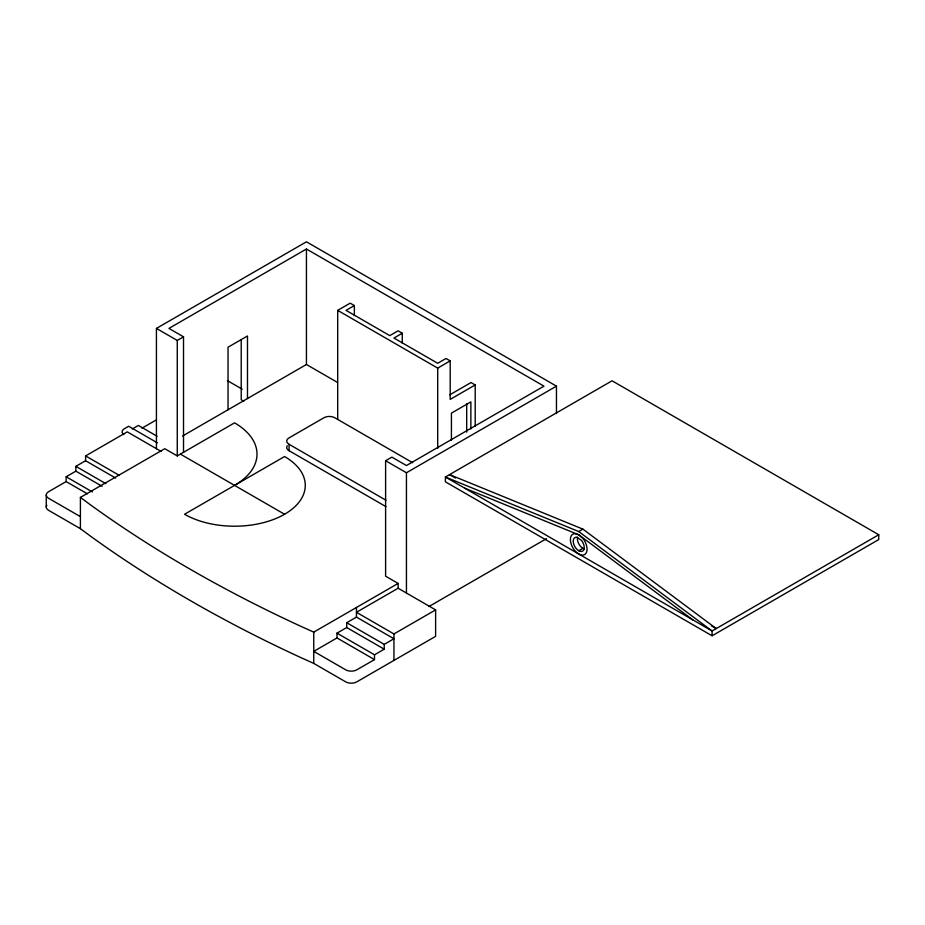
<?xml version="1.0" encoding="UTF-8"?>
<svg xmlns="http://www.w3.org/2000/svg" width="925" height="925" viewBox="0 0 925 925"><rect width="100%" height="100%" fill="white"/><g stroke="black" fill="none" stroke-linecap="round" stroke-linejoin="round"><path stroke-width="1.39" d="M156.429 448.706L156.429 328.41L306.441 241.807L556.457 386.153L556.457 413.487M46.828 505.304A8.094 4.671 0 0 0 48.458 510.242L80.406 528.684L91.286 536.72A1331.803 768.906 0 0 0 299.827 657.12L313.748 663.398L345.696 681.852A7.782 4.498 0 0 0 356.807 681.852L435.617 636.354L435.617 609.887L393.946 633.949L356.449 612.292L398.108 588.231L398.108 583.421L385.609 576.206L385.609 460.731L391.865 457.123L406.445 465.541L543.958 386.153L306.441 249.022L168.928 328.41L183.52 336.827L183.52 452.313M156.429 328.41L177.265 340.446L183.52 336.827M115.602 478.052L85.597 460.731L85.597 455.921L127.268 431.859L161.193 451.446M132.298 428.957L138.38 425.442L157.123 436.276M337.694 419.43L337.694 310.372L350.193 303.157L354.356 305.562L354.356 315.541M102.12 486.307L75.873 471.16L75.873 466.339L85.597 460.731M141.987 428.171L156.429 419.834M354.356 305.562L346.031 310.372L389.783 335.625L398.108 330.815L402.283 333.22L402.283 343.198M87.401 493.846L66.149 481.578L66.149 476.768L75.873 471.16M66.149 481.578L48.458 491.788A8.094 4.671 0 0 0 48.458 498.205L80.406 516.647M182.537 436.033L306.441 364.496L337.475 382.418M80.406 528.684L80.406 497.407L164.766 448.706L177.265 455.921L234.557 422.841A76.613 44.227 0 0 1 234.557 485.394M402.283 333.22L393.946 338.041L437.698 363.294L446.035 358.484L450.197 360.889L450.197 399.38L475.207 384.95L475.207 426.286M337.694 310.372L437.698 368.104L450.197 360.889M449.781 394.813L471.033 382.545L475.207 384.95M385.609 460.731L406.445 472.756L556.457 386.153M80.406 497.407L91.286 505.443A1331.803 768.906 0 0 0 299.827 625.843L313.748 632.133L398.108 583.421M346.725 622.722L356.449 617.102L393.946 638.759L384.222 644.367L346.725 622.722L346.725 627.532L384.222 649.177L384.222 644.367M337.001 633.139L374.498 654.796L374.498 659.606L337.001 637.949L337.001 633.139L346.725 627.532M337.001 637.949L313.748 651.373L345.696 669.816A7.782 4.498 0 0 0 356.807 669.816L374.498 659.606M428.946 606.522L546.455 538.674M878.75 534.754L712.077 630.977L445.387 477.011L612.072 380.788L878.75 534.754L878.75 539.564L712.077 635.787L445.387 481.821L445.387 477.011L578.726 531.54L582.9 529.135L716.239 628.572L711.429 625.797M374.498 654.796L384.222 649.177M578.726 550.757L582.9 548.352M582.9 529.135L449.562 474.606L455.574 478.075M464.639 488.123L578.726 534.789L582.9 538.442A11.782 6.81 60 0 1 585.12 554.248A11.782 6.81 60 0 1 572.344 546.872A11.782 6.81 60 0 1 574.564 533.632L578.726 534.754L692.825 619.866M412.7 462.731L334.919 417.822A7.643 4.417 0 0 0 323.808 417.822L289.074 437.872A7.643 4.417 0 0 0 289.074 444.289L289.074 450.706L385.945 506.634M227.538 380.695L242.281 389.205M243.726 401.184L241.228 399.75L241.228 339.544M289.074 444.289L385.945 500.217M180.398 454.117L284.565 514.254A70.716 40.827 0 0 0 284.565 456.522L184.561 514.254A70.716 40.827 0 0 0 284.565 514.254M157.4 442.844L128.656 426.252L124.482 428.657A7.643 4.417 0 0 0 123.788 434.634M398.108 588.231L435.617 609.887M85.597 455.921L119.348 475.404M75.873 466.339L105.878 483.671M66.149 476.768L92.396 491.927M578.726 531.54L712.077 630.977L712.077 635.787M470.871 428.899L470.871 401.889L451.423 413.117L451.423 440.127M466.697 403.739L466.697 432.172M437.698 368.104L437.698 448.463M406.445 472.756L406.445 593.052M393.946 633.949L393.946 660.404M356.449 607.482L356.449 617.102M313.748 632.133L313.748 663.398M306.441 249.022L306.441 364.496M247.484 398.548L247.484 335.995L228.036 347.222L228.036 409.775M177.265 340.446L177.265 455.921M46.25 495.002L46.25 507.027M584.334 548.964A7.828 4.521 60 0 1 577.558 537.228M289.074 450.706A7.643 4.417 0 0 1 287.305 445.757M577.096 537.356L575.963 537.24A7.828 4.521 60 0 0 574.494 546.028A7.828 4.521 60 0 0 582.97 550.93A7.828 4.521 60 0 0 581.501 540.443L577.096 537.356"/></g></svg>
